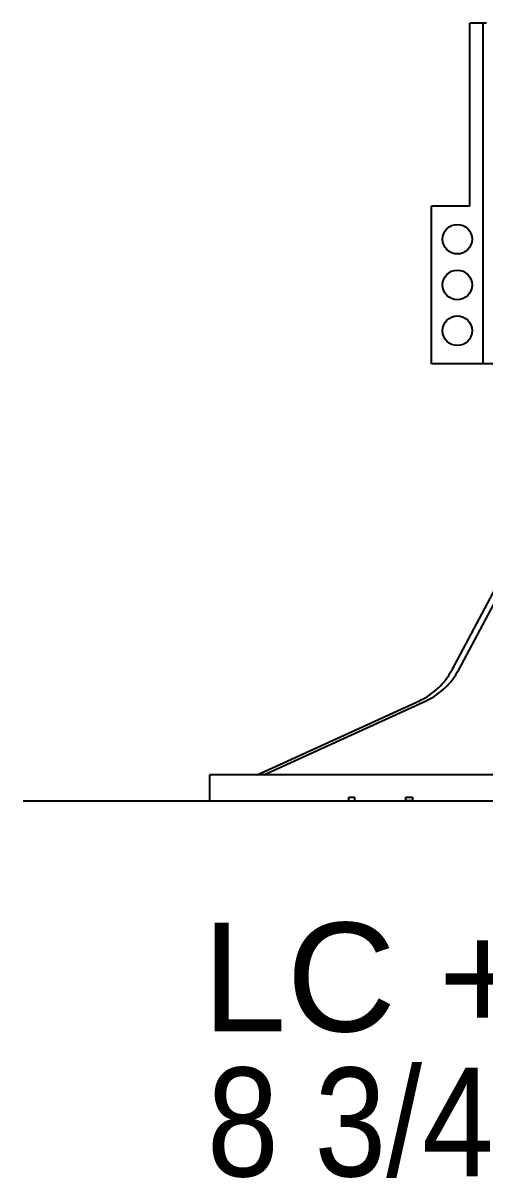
# Model space of a CAD drawing. Header units: inches. Extents: x -2661 to 42767, y -1222 to 9099.
# Drawn here: x 2294.09 to 2296.99, y 1497.56 to 1504.8 of the extents above; entities that cross this region are included whole.
import ezdxf

# ---------------------------------------------------------------- set-up
doc = ezdxf.new("R2010")
doc.units = ezdxf.units.IN
doc.header["$LTSCALE"] = 12
doc.header["$MEASUREMENT"] = 0
doc.layers.add('DESIGNER COMMENTS', color=221, linetype='CONTINUOUS', plot=False)
doc.layers.add('NON-PLOT', color=253, linetype='CONTINUOUS', plot=False)
doc.layers.add('S-ARCH', color=1, linetype='CONTINUOUS')
doc.styles.add('Arial', font='arial.ttf', dxfattribs={"width": 0.85})

# ---------------------------------------------------------------- blocks, each defined once
blk = doc.blocks.new('LCC4C4 LOWER FOOT')
at = {"layer": 'S-ARCH', "extrusion": (0, 1, 6.12323e-17)}
for p, q in [((24075.0305, -128931.5835), (24075.0305, -128930.4351)), ((24075.1146, -128930.4351), (24075.0305, -128930.4351)), ((24075.1356, -128930.4351), (24075.1146, -128930.4351)), ((24075.1146, -128932.5715), (24075.1146, -128930.4351)), ((24074.7893, -128932.5715), (24074.7893, -128931.5835)), ((24075.0305, -128931.5835), (24074.7893, -128931.5835)), ((24075.1146, -128932.5715), (24074.7893, -128932.5715)), ((24076.2018, -128932.5715), (24075.1146, -128932.5715))]:
    blk.add_line(p, q, dxfattribs=at)
at = {"layer": 'S-ARCH', "extrusion": (1.90685e-32, 1, 2.22045e-16)}
for p, q in [((24074.9186, -128934.4913), (24075.279, -128933.8157)), ((24074.9604, -128934.4913), (24075.3207, -128933.8157)), ((24073.6958, -128935.1492), (24074.718, -128934.6829)), ((24073.7375, -128935.1492), (24074.7598, -128934.6829)), ((24080.6706, -128935.1492), (24073.3979, -128935.1492)), ((24073.3979, -128935.3129), (24073.3979, -128935.1492)), ((24073.3979, -128935.3129), (24074.2706, -128935.3129)), ((24074.2706, -128935.2902), (24074.307, -128935.2902)), ((24074.2706, -128935.3129), (24074.2706, -128935.2902)), ((24074.307, -128935.2902), (24074.307, -128935.3129)), ((24074.307, -128935.3129), (24074.629, -128935.3129)), ((24074.629, -128935.2902), (24074.6709, -128935.2902)), ((24074.629, -128935.3129), (24074.629, -128935.2902)), ((24074.6709, -128935.3129), (24074.629, -128935.3129)), ((24074.6709, -128935.2902), (24074.6709, -128935.3129)), ((24074.6709, -128935.3129), (24079.3976, -128935.3129))]:
    blk.add_line(p, q, dxfattribs=at)
at = {"layer": 'S-ARCH'}
for centre in [(24074.9519, -128931.7904), (24074.9519, -128932.0775), (24074.9519, -128932.3646)]:
    blk.add_circle(centre, 0.0929, dxfattribs=at)
for centre in [(24074.5549, -128934.264), (24074.5967, -128934.264)]:
    blk.add_ellipse(centre, major_axis=(0, -0.4545), ratio=0.92388, start_param=0.398899, end_param=1.047198, dxfattribs=at)

msp = doc.modelspace()

# ---------------------------------------------------------------- linework, layer by layer
at = {"layer": 'NON-PLOT'}
msp.add_lwpolyline([(2294.09243, 1499.92368), (2303.71025, 1499.92368)], dxfattribs=at)

# ---------------------------------------------------------------- block references
at = {"layer": 'S-ARCH'}
msp.add_blockref('LCC4C4 LOWER FOOT', (-21778.13289, 130435.23656), dxfattribs=at)

# ---------------------------------------------------------------- texts
at = {"layer": 'DESIGNER COMMENTS', "style": 'Arial'}
msp.add_text('LC + C4 + C4', height=0.6818182, dxfattribs=at).set_placement((2295.21648, 1498.4771))
at = {"layer": 'DESIGNER COMMENTS', "insert": (2295.24716, 1498.24982), "char_height": 0.6818182, "width": 12.1049148, "attachment_point": 1, "style": 'Arial'}
msp.add_mtext('8 3/4" - 12" VERTICAL RANGE', dxfattribs=at)

doc.saveas('drawing.dxf')
